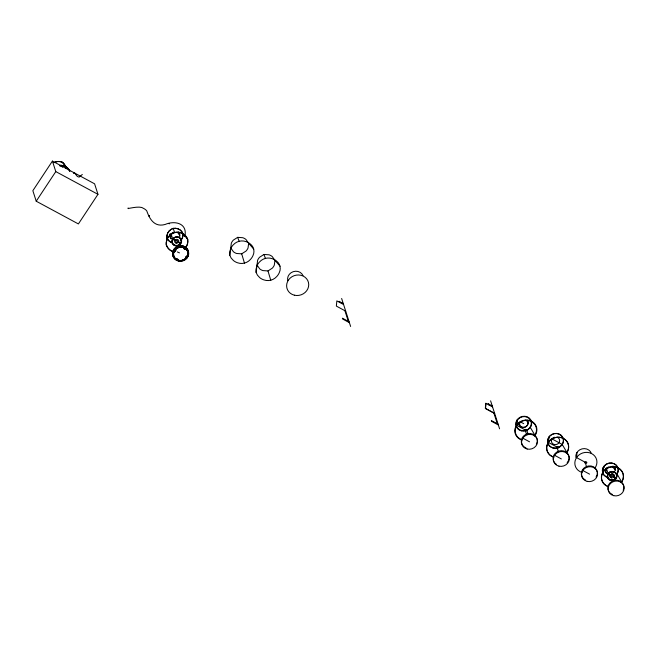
<?xml version="1.0" encoding="UTF-8"?>
<svg xmlns="http://www.w3.org/2000/svg" width="657" height="657" viewBox="0 0 657 657"><rect width="100%" height="100%" fill="white"/><g stroke="black" fill="none" stroke-linecap="round" stroke-linejoin="round"><path stroke-width="0.99" d="M149.599 215.742L149.09 216.063M184.88 236.192C187.647 223.142 174.729 220.317 165.129 224.464C154.584 227.494 149.624 219.241 146.757 210.872A10.619 9.699 -17.8 0 0 143.702 208.483C140.278 205.239 128.419 208.86 128.189 208.376M166.237 245.028L166.812 237.834M485.999 403.414L485.539 408.473L494.631 413.368M516.985 420.037L516.509 425.243L525.846 430.278M516.829 425.416L517.297 420.225M548.784 437.176L548.308 442.383L557.653 447.417M548.414 442.44L548.891 437.266L549.72 437.718M577.027 452.386L576.55 457.601L585.888 462.627M603.2 471.964L603.676 466.79L604.506 467.242M229.81 255.277L229.712 252.231L230.574 248.913A13.723 12.54 -17.8 0 1 233.268 244.839C236.397 241.333 241.497 239.994 245.932 241.579A13.723 12.54 -17.8 0 1 250.177 243.878C253.791 246.498 254.965 251.483 253.019 255.483A13.723 12.54 -17.8 0 1 250.325 259.556C247.196 263.063 242.105 264.401 237.67 262.816A13.723 12.54 -17.8 0 1 233.416 260.517L231.124 258.02L229.81 255.277L231.33 243.164A10.676 9.756 -17.8 0 1 233.35 240.109L237.662 237.349L242.729 237.703A10.676 9.756 -17.8 0 1 245.915 239.419L248.666 243.279L248.026 248.018A10.676 9.756 -17.8 0 1 246.005 251.073L241.694 253.832L236.627 253.487A10.676 9.756 -17.8 0 1 233.44 251.762L230.689 247.903M256.099 272.384L255.992 269.329L256.862 266.019A13.723 12.54 -17.8 0 1 259.556 261.938C262.685 258.439 267.777 257.092 272.212 258.686A13.723 12.54 -17.8 0 1 276.466 260.977C280.079 263.605 281.253 268.59 279.307 272.581A13.723 12.54 -17.8 0 1 276.613 276.663C273.484 280.161 268.393 281.508 263.958 279.915A13.723 12.54 -17.8 0 1 259.704 277.624L257.413 275.119L256.099 272.384L257.618 260.271A10.676 9.756 -17.8 0 1 259.638 257.216L263.95 254.456L269.017 254.801A10.676 9.756 -17.8 0 1 272.203 256.517L274.954 260.386L274.306 265.116A10.676 9.756 -17.8 0 1 272.285 268.171L267.982 270.939L262.915 270.585A10.676 9.756 -17.8 0 1 259.72 268.869L256.977 265.001M73.461 173.473C74.093 169.9 76.442 177.259 78.561 176.971A7.629 2.332 -61.7 0 0 79.604 176.823L82.306 174.442M184.461 236.101L185.077 236.052M148.852 215.866L149.5 215.726M175.534 250.843L175.772 250.416M52.412 161.088L32.85 190.702L36.225 201.214L78.397 223.938L97.959 194.324L94.592 183.812L52.412 161.088L55.788 171.6L97.959 194.324M36.225 201.214L55.788 171.6M175.23 250.046L174.376 251.344L174.984 251.656L175.83 250.358L175.222 250.021L174.442 251.303L175.115 251.467M176.306 259.236L176.684 258.661L178.047 259.408L177.653 259.991L176.306 259.252L176.823 259.523M176.322 259.269L176.708 258.677M183.5 248.412C183.541 247.081 186.087 248.469 184.831 249.126L183.484 248.379L183.861 247.796L185.217 248.535L184.798 249.077L183.566 248.428L184.001 248.666L183.911 247.886M176.832 259.523L176.741 258.743M177.48 259.876L177.965 259.392L177.645 259.991M184.658 249.011L185.143 248.535L184.198 248.371M186.547 256.222L186.851 256.944L186.547 256.123L185.701 257.429C186.917 258.661 187.771 254.555 186.309 257.741M186.555 256.148L185.693 257.404M185.767 257.388L186.547 256.78M184.822 236.339L185.274 236.134M179.509 252.888L177.308 251.918M343.274 303.575L339.086 301.317L340.096 302.647M343.578 304.52L336.836 300.89L336.359 306.096L345.705 311.131M349.138 321.831L342.371 318.185L342.634 319.006L349.401 322.653M492.233 405.919L488.036 403.661L489.054 404.983M492.569 406.954L485.794 403.226L485.318 408.432L494.655 413.467M520.245 421.794L523.728 423.666M551.313 438.539L562.203 444.444L566.884 452.386M606.165 468.137L607.002 468.589M615.74 473.295L616.989 473.968L621.67 481.909M178.532 242.105L180.609 243.23M610.394 474.83L608.316 473.713L610.41 474.88M613.925 476.736L616.003 477.853L613.942 476.777M178.548 242.154L180.626 243.279M172.799 239.288L174.893 240.454M178.4 242.302L180.494 243.476M610.279 475.077L608.185 473.911L606.411 468.351M613.794 476.933L615.888 478.099M498.096 424.176L491.321 420.521L491.592 421.351L498.359 424.997M529.55 441.808L522.775 438.153L522.512 437.332M561.349 458.939L554.582 455.293L554.319 454.472M589.592 474.157L582.816 470.511L582.554 469.689M177.02 259.228L177.669 259.597M274.954 260.386L280.071 266.216M248.666 243.279L253.783 249.118M62.275 162.131L65.823 166.435M183.057 233.654L187.812 239.485M530.174 427.165L534.872 435.139M263.95 254.456L265.395 258.308M237.662 237.349L239.107 241.209M173.111 228.299L174.606 232.364A11.744 10.726 -17.8 0 1 187.713 239.518A11.744 10.726 -17.8 0 1 185.578 247.788M585.091 462.2L586.652 467.07M556.857 446.982L558.417 451.852M526.758 430.007L528.006 433.899M525.05 429.85L526.618 434.712M490.598 400.827L499.583 428.799M493.867 413.039L497.3 423.749M341.64 298.483L350.624 326.463M344.909 310.695L348.341 321.404M171.017 233.72L172.791 239.222M128.255 208.639L128.074 207.998M267.982 270.939L270.774 280.293M241.694 253.832L244.486 263.186M177.431 245.431L177.768 246.547M169.219 223.897L169.12 223.511M177.226 260.032A8.081 7.375 -17.8 0 1 173.637 249.594A8.081 7.375 -17.8 0 1 185.414 246.975A8.081 7.375 -17.8 0 1 186.21 258.037M176.29 259.359A7.892 7.211 -17.8 0 1 174.072 249.151A7.892 7.211 -17.8 0 1 185.282 247.04A7.892 7.211 -17.8 0 1 186.432 257.445M521.872 439.664A10.767 9.83 -17.8 0 1 516.336 426.229A10.767 9.83 -17.8 0 1 531.554 421.622A10.767 9.83 -17.8 0 1 534.322 435.895M522.052 440.091A11.144 10.175 -17.8 0 1 515.876 426.344A11.144 10.175 -17.8 0 1 531.538 421.203A11.144 10.175 -17.8 0 1 534.741 435.936M526.002 447.926A8.081 7.375 -17.8 0 1 522.052 438.129A8.081 7.375 -17.8 0 1 532.909 434.17A8.081 7.375 -17.8 0 1 536.342 444.157M525.411 420.102A4.156 3.794 -17.8 0 1 527.357 425.301A4.156 3.794 -17.8 0 1 521.518 427.009A4.156 3.794 -17.8 0 1 520.41 421.564M527.768 420.283A5.001 4.574 -17.8 0 1 524.508 427.173A5.001 4.574 -17.8 0 1 518.472 422.673M525.855 431.148A0.944 0.862 -17.8 0 1 524.927 430.138A0.944 0.862 -17.8 0 1 526.232 429.464A0.944 0.862 -17.8 0 1 526.602 430.754M582.094 472.449A11.144 10.175 -17.8 0 1 575.91 458.693A11.144 10.175 -17.8 0 1 591.579 453.56A11.144 10.175 -17.8 0 1 594.782 468.285M575.869 457.51A8.048 7.35 -17.8 0 1 582.02 448.879A8.048 7.35 -17.8 0 1 591.407 453.519M585.691 463.489A0.944 0.862 -17.8 0 1 585.05 462.273A0.944 0.862 -17.8 0 1 586.512 461.953A0.944 0.862 -17.8 0 1 586.397 463.333M585.527 480.07A8.081 7.375 -17.8 0 1 582.357 470.001A8.081 7.375 -17.8 0 1 593.452 466.757A8.081 7.375 -17.8 0 1 596.096 476.982M553.851 457.231A11.144 10.175 -17.8 0 1 547.675 443.483A11.144 10.175 -17.8 0 1 563.345 438.342A11.144 10.175 -17.8 0 1 566.539 453.075M557.456 448.279A0.944 0.862 -17.8 0 1 556.824 447.039A0.944 0.862 -17.8 0 1 558.31 446.76A0.944 0.862 -17.8 0 1 558.105 448.156M556.323 464.335A8.081 7.375 -17.8 0 1 554.754 453.872A8.081 7.375 -17.8 0 1 566.145 452.106A8.081 7.375 -17.8 0 1 567.18 462.651M557.218 437.233A4.156 3.794 -17.8 0 1 558.655 443.138A4.156 3.794 -17.8 0 1 552.077 443.064A4.156 3.794 -17.8 0 1 554.344 437.201M553.58 457.026A11.013 10.06 -17.8 0 1 547.922 443.27A11.013 10.06 -17.8 0 1 563.492 438.556A11.013 10.06 -17.8 0 1 566.318 453.166M608.103 477.499A7.941 7.252 -17.8 0 1 603.101 467.825A7.941 7.252 -17.8 0 1 614.32 463.883A7.941 7.252 -17.8 0 1 616.578 474.526M608.366 486.55A11.013 10.06 -17.8 0 1 602.707 472.794A11.013 10.06 -17.8 0 1 618.27 468.08A11.013 10.06 -17.8 0 1 621.103 482.69M607.906 486.517A11.144 10.175 -17.8 0 1 602.699 472.555A11.144 10.175 -17.8 0 1 618.352 467.981A11.144 10.175 -17.8 0 1 621.325 482.599M608.111 477.557A8.048 7.35 -17.8 0 1 602.954 467.817A8.048 7.35 -17.8 0 1 614.262 463.702A8.048 7.35 -17.8 0 1 616.734 474.42M612.669 480.259A4.714 4.303 -17.8 0 1 607.668 474.904A4.714 4.303 -17.8 0 1 615.223 472.58A4.714 4.303 -17.8 0 1 614.065 479.832M612.102 466.363A4.714 4.303 -17.8 0 1 615.034 470.182M606.871 473.533A4.714 4.303 -17.8 0 1 606.649 468.014M612.702 480.481A4.96 4.533 -17.8 0 1 607.429 474.847A4.96 4.533 -17.8 0 1 615.379 472.399A4.96 4.533 -17.8 0 1 614.164 480.037M612.579 466.207A4.96 4.533 -17.8 0 1 615.231 470.535M606.657 473.59A4.96 4.533 -17.8 0 1 605.762 468.901M612.094 477.869A2.111 1.922 -17.8 0 1 610.131 475.389A2.111 1.922 -17.8 0 1 613.392 474.338A2.111 1.922 -17.8 0 1 613.26 477.491A2.111 1.922 -17.8 0 0 613.367 474.28A2.111 1.922 -17.8 0 0 610.131 475.315A2.111 1.922 -17.8 0 0 612.004 477.828M612.595 480.103A4.583 4.188 -17.8 0 1 607.782 474.83A4.583 4.188 -17.8 0 1 615.174 472.662A4.583 4.188 -17.8 0 1 613.925 479.717M612.694 480.037A4.583 4.188 -17.8 0 1 607.733 474.88A4.583 4.188 -17.8 0 1 615.075 472.547A4.583 4.188 -17.8 0 1 613.999 479.618M612.644 480.16A4.714 4.303 -17.8 0 1 607.635 474.806A4.714 4.303 -17.8 0 1 615.19 472.482A4.714 4.303 -17.8 0 1 614.032 479.733M611.979 476.801A0.944 0.862 -17.8 0 1 611.24 475.635A0.944 0.862 -17.8 0 1 612.685 475.216A0.944 0.862 -17.8 0 1 612.677 476.596M612.587 494.59A8.081 7.375 -17.8 0 1 608.563 484.956A8.081 7.375 -17.8 0 1 619.157 480.694A8.081 7.375 -17.8 0 1 623.181 490.327M606.206 470.281A4.156 3.794 -17.8 0 1 608.85 466.831M612.004 466.757A4.156 3.794 -17.8 0 1 614.164 468.786M613.745 466.166A5.001 4.574 -17.8 0 1 614.977 469.114M606.058 472.367A5.001 4.574 -17.8 0 1 605.056 469.993M287.766 280.638A8.048 7.35 -17.8 0 1 293.252 271.661A8.048 7.35 -17.8 0 1 303.008 275.636M177.817 232.274A4.714 4.303 -17.8 0 1 179.64 235.559M171.19 238.59A4.714 4.303 -17.8 0 1 170.812 234.073M178.285 232.241A4.96 4.533 -17.8 0 1 179.657 236.807M171.263 238.967A4.96 4.533 -17.8 0 1 170.377 234.278M170.976 236.996A4.156 3.794 -17.8 0 1 173.456 232.2M176.873 232.241A4.156 3.794 -17.8 0 1 178.77 234.155M178.564 232.184A4.747 4.336 -17.8 0 1 179.328 234.5M170.68 237.341A4.747 4.336 -17.8 0 1 170.015 234.089M178.737 232.184A4.919 4.492 -17.8 0 1 179.517 234.91M170.565 237.53A4.919 4.492 -17.8 0 1 169.876 234.155M174.68 232.627A11.621 10.619 -17.8 0 0 166.484 245.036A11.621 10.619 -17.8 0 0 173.111 251.615M174.663 232.627A11.621 10.619 -17.8 0 1 187.606 239.6A11.621 10.619 -17.8 0 1 185.496 247.779M166.919 237.818A9.017 8.237 -17.8 0 1 173.144 228.39A8.894 8.13 -17.8 0 0 167.026 237.744A8.894 8.13 -17.8 0 0 172.454 242.753M173.128 228.398A9.017 8.237 -17.8 0 1 182.958 233.687A9.017 8.237 -17.8 0 1 181.028 240.207M174.639 232.463A11.744 10.726 -17.8 0 0 166.344 245.012A11.744 10.726 -17.8 0 0 173.046 251.664M173.144 228.464A8.894 8.13 -17.8 0 1 182.827 233.678A8.894 8.13 -17.8 0 1 180.913 240.109M172.421 242.901A9.017 8.237 -17.8 0 1 166.911 237.801M176.396 242.137A0.944 0.862 -17.8 0 1 175.928 240.873A0.944 0.862 -17.8 0 1 177.382 240.651A0.944 0.862 -17.8 0 1 177.234 242.006M59.434 165.704A11.612 10.602 -17.8 0 1 65.708 166.706A11.621 10.619 -17.8 0 1 69.691 171.198M53.849 162.632A9.017 8.237 -17.8 0 1 62.226 162.222A9.017 8.237 -17.8 0 1 65.79 168.463M59.508 165.49A11.744 10.726 -17.8 0 1 65.774 166.525A11.744 10.726 -17.8 0 1 69.847 171.239M53.899 162.69A8.894 8.13 -17.8 0 1 62.144 162.279A8.894 8.13 -17.8 0 1 65.659 168.43M59.532 165.654A11.621 10.619 -17.8 0 1 65.725 166.673M60.699 165.975A4.156 3.794 -17.8 0 1 61.257 166.582M61.446 165.318A4.747 4.336 -17.8 0 1 62.013 166.418M61.618 165.318A4.919 4.492 -17.8 0 1 62.095 166.155M60.748 165.433A4.714 4.303 -17.8 0 1 61.955 166.706M60.871 165.153A4.96 4.533 -17.8 0 1 62.505 167.264M175.008 240.207L172.931 239.082L175.025 240.257M178.86 260.739A7.629 6.972 -17.8 0 0 188.033 251.598A7.629 6.972 -17.8 0 0 175.337 249.184A7.629 6.972 -17.8 0 0 178.86 260.739M178.408 260.886A7.892 7.211 -17.8 0 0 188.387 251.877A7.892 7.211 -17.8 0 0 175.444 248.757A7.892 7.211 -17.8 0 0 178.408 260.886M178.334 260.985A8.081 7.375 -17.8 0 0 188.543 251.754A8.081 7.375 -17.8 0 0 175.296 248.568A8.081 7.375 -17.8 0 0 178.334 260.985M521.461 430.516A7.662 7.005 -17.8 0 0 531.152 421.761A7.662 7.005 -17.8 0 0 518.57 418.731A7.662 7.005 -17.8 0 0 521.461 430.516M521.346 430.852A8.048 7.35 -17.8 0 0 531.513 421.663A8.048 7.35 -17.8 0 0 518.316 418.484A8.048 7.35 -17.8 0 0 521.346 430.852M527.16 449.018A8.081 7.375 -17.8 0 0 537.369 439.796A8.081 7.375 -17.8 0 0 524.122 436.601A8.081 7.375 -17.8 0 0 527.16 449.018M587.194 481.376A8.081 7.375 -17.8 0 0 597.41 472.145A8.081 7.375 -17.8 0 0 584.155 468.95A8.081 7.375 -17.8 0 0 587.194 481.376M553.145 447.992A8.048 7.35 -17.8 0 0 563.32 438.802A8.048 7.35 -17.8 0 0 550.123 435.624A8.048 7.35 -17.8 0 0 553.145 447.992M558.959 466.158A8.081 7.375 -17.8 0 0 569.167 456.927A8.081 7.375 -17.8 0 0 555.921 453.741A8.081 7.375 -17.8 0 0 558.959 466.158M553.194 447.951A7.941 7.252 -17.8 0 0 563.23 438.876A7.941 7.252 -17.8 0 0 550.205 435.739A7.941 7.252 -17.8 0 0 553.194 447.951M613.745 495.682A8.081 7.375 -17.8 0 0 623.953 486.459A8.081 7.375 -17.8 0 0 610.706 483.265A8.081 7.375 -17.8 0 0 613.745 495.682M294.377 295.198A11.144 10.175 -17.8 0 0 308.462 282.469A11.144 10.175 -17.8 0 0 290.18 278.067A11.144 10.175 -17.8 0 0 294.377 295.198M175.345 245.562A4.714 4.303 -17.8 0 0 181.299 240.183A4.714 4.303 -17.8 0 0 173.571 238.319A4.714 4.303 -17.8 0 0 175.345 245.562M175.271 245.784A4.96 4.533 -17.8 0 0 181.537 240.117A4.96 4.533 -17.8 0 0 173.399 238.154A4.96 4.533 -17.8 0 0 175.271 245.784M176.142 243.147A2.111 1.922 -17.8 0 0 178.729 240.676A2.111 1.922 -17.8 0 0 175.247 239.936A2.111 1.922 -17.8 0 0 176.142 243.147M175.624 245.414A4.583 4.188 -17.8 0 0 181.069 239.854A4.583 4.188 -17.8 0 0 173.415 238.499A4.583 4.188 -17.8 0 0 175.624 245.414M178.54 260.336A7.367 6.734 -17.8 0 0 187.853 251.927A7.367 6.734 -17.8 0 0 175.764 249.011A7.367 6.734 -17.8 0 0 178.54 260.336M178.934 260.525A7.367 6.734 -17.8 0 0 187.795 251.705A7.367 6.734 -17.8 0 0 175.534 249.373A7.367 6.734 -17.8 0 0 178.934 260.525A7.334 6.693 -17.8 0 0 187.762 251.73A7.334 6.693 -17.8 0 0 175.567 249.414A7.334 6.693 -17.8 0 0 178.942 260.509"/></g></svg>
